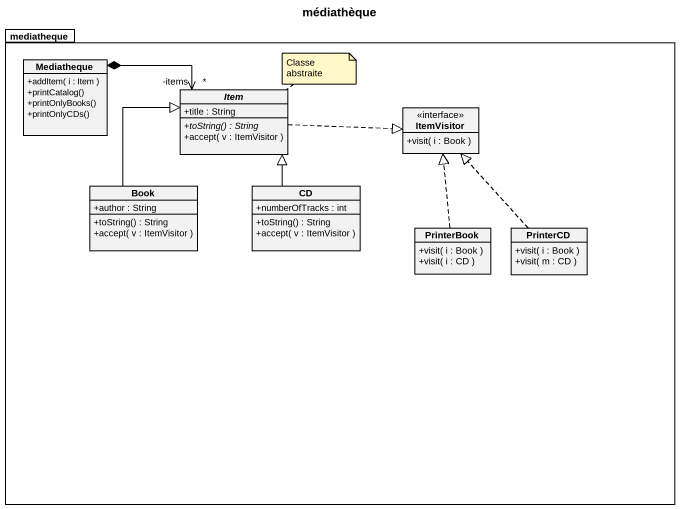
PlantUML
@startuml
title médiathèque
hide circle
hide empty members
skinparam classAttributeIconSize 0
package mediatheque {
  class Mediatheque {
    +addItem( i : Item )
    +printCatalog()
    +printOnlyBooks()
    +printOnlyCDs()
  }
  abstract class Item {
    +title : String
    {abstract} +toString() : String
    +accept( v : ItemVisitor )
  }
  interface ItemVisitor {
    +visit( i : Book )
  }
  class Book {
    +author : String
    +toString() : String
    +accept( v : ItemVisitor )
  }
  class CD {
    +numberOfTracks : int
    +toString() : String
    +accept( v : ItemVisitor )
  }
  class PrinterBook {
    +visit( i : Book )
    +visit( i : CD )
  }
  class PrinterCD {
    +visit( i : Book )
    +visit( m : CD )
  }
}
Mediatheque *-right-> "*\n-items" Item
Item .right.|> ItemVisitor
Book -up-|> Item
CD -up-|> Item
PrinterBook .up.|> ItemVisitor
PrinterCD .up.|> ItemVisitor
note top of Item : Classe abstraite
@enduml
